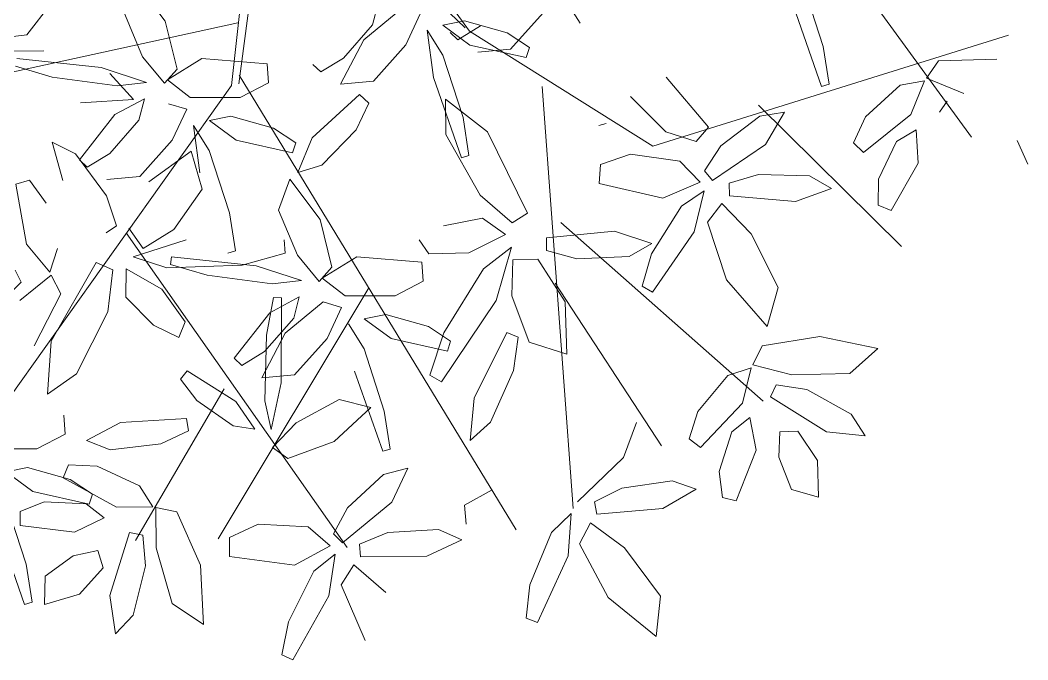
# Model space of a CAD drawing. Header units: inches. Extents: x 218980 to 233865, y 587194 to 599270.
# Drawn here: x 219066.311 to 219069.211, y 587475.089 to 587476.931 of the extents above; entities that cross this region are included whole.
import ezdxf

# ---------------------------------------------------------------- set-up
doc = ezdxf.new("R2010")
doc.units = ezdxf.units.IN
doc.header["$MEASUREMENT"] = 0
doc.layers.get('0').update_dxf_attribs({"lineweight": 0})
doc.layers.add('Proposed Urban Design', color=250, linetype='Continuous', lineweight=0)

# ---------------------------------------------------------------- blocks, each defined once
blk = doc.blocks.new('tree2')
at = {"color": 44}
for p, q in [((325197.6873, 3048392.8592), (325198.6503, 3048391.525)), ((325197.4447, 3048392.6847), (325197.2803, 3048391.2113)), ((325197.512, 3048392.6512), (325197.3225, 3048391.221)), ((325197.4447, 3048392.6847), (325198.6256, 3048391.5438)), ((325200.7782, 3048391.9633), (325201.5399, 3048390.9151)), ((325197.3163, 3048391.5736), (325193.7676, 3048390.7982)), ((325198.6503, 3048391.525), (325199.7052, 3048390.8618)), ((325199.7052, 3048390.8618), (325201.7527, 3048391.5018)), ((325197.3255, 3048391.2705), (325198.9193, 3048388.6524)), ((325197.2803, 3048391.2113), (325195.6173, 3048388.8744)), ((325199.0699, 3048391.2054), (325199.2478, 3048388.7766)), ((325200.3151, 3048391.0993), (325201.138, 3048390.2852)), ((325199.1757, 3048390.4227), (325200.3421, 3048389.3939)), ((325196.6734, 3048390.3632), (325197.9455, 3048388.5517)), ((325198.0709, 3048390.0475), (325197.2038, 3048388.6019)), ((325199.1433, 3048390.073), (325199.7569, 3048389.1376)), ((325197.2375, 3048389.4655), (325196.7271, 3048388.5906))]:
    blk.add_line(p, q, dxfattribs=at)
at = {"color": 62}
for p, q in [((325196.8995, 3048391.5822), (325196.7258, 3048391.8136)), ((325196.6608, 3048391.6358), (325196.7689, 3048391.3769)), ((325196.9679, 3048391.3067), (325196.8995, 3048391.5822)), ((325196.7689, 3048391.3769), (325196.8946, 3048391.225)), ((325196.9114, 3048391.2445), (325197.1104, 3048391.3671)), ((325196.8946, 3048391.225), (325196.9679, 3048391.3067))]:
    blk.add_line(p, q, dxfattribs=at)
at = {"color": 66}
for p, q in [((325200.6865, 3048391.437), (325200.5706, 3048391.796)), ((325200.5158, 3048391.6682), (325200.678, 3048391.2061)), ((325200.7207, 3048391.219), (325200.6865, 3048391.437)), ((325198.6133, 3048391.0267), (325198.4974, 3048391.3856)), ((325201.2817, 3048391.2533), (325201.3498, 3048391.3545)), ((325201.3498, 3048391.3545), (325201.6864, 3048391.363)), ((325198.4426, 3048391.2578), (325198.6047, 3048390.7958)), ((325201.4971, 3048391.1652), (325201.2817, 3048391.2533)), ((325200.678, 3048391.2061), (325200.7207, 3048391.219)), ((325200.9313, 3048391.0317), (325201.1303, 3048391.2129)), ((325201.1303, 3048391.2129), (325201.2703, 3048391.2386)), ((325201.2703, 3048391.2386), (325201.1923, 3048391.0444)), ((325198.5122, 3048391.1326), (325198.7542, 3048390.945)), ((325198.5149, 3048390.9288), (325198.5122, 3048391.1326)), ((325201.3564, 3048391.0582), (325201.3999, 3048391.122)), ((325198.6475, 3048390.8087), (325198.6133, 3048391.0267)), ((325200.8605, 3048390.8825), (325200.9313, 3048391.0317)), ((325201.1923, 3048391.0444), (325200.9183, 3048390.8252)), ((325199.3944, 3048390.9809), (325199.4372, 3048390.9937)), ((325198.7123, 3048390.5797), (325198.5149, 3048390.9288)), ((325198.7542, 3048390.945), (325198.9854, 3048390.4766)), ((325201.1082, 3048390.8896), (325201.2229, 3048390.9557)), ((325201.2229, 3048390.9557), (325201.2333, 3048390.7654)), ((325200.9183, 3048390.8252), (325200.8605, 3048390.8825)), ((325201.0049, 3048390.6723), (325201.1082, 3048390.8896)), ((325201.8034, 3048390.8943), (325201.8649, 3048390.7589)), ((325198.6047, 3048390.7958), (325198.6475, 3048390.8087)), ((325198.8957, 3048390.4205), (325198.7123, 3048390.5797)), ((325197.859, 3048390.1652), (325197.7906, 3048390.4407)), ((325198.7248, 3048390.4469), (325198.5013, 3048390.4034)), ((325198.8578, 3048390.3544), (325198.7248, 3048390.4469)), ((325198.9854, 3048390.4766), (325198.8957, 3048390.4205)), ((325198.6466, 3048390.2478), (325198.8578, 3048390.3544)), ((325198.361, 3048390.3232), (325198.4157, 3048390.2426)), ((325198.7314, 3048390.1567), (325198.8927, 3048390.2815)), ((325197.66, 3048390.2354), (325197.7857, 3048390.0835)), ((325197.8026, 3048390.103), (325198.0015, 3048390.2256)), ((325198.0015, 3048390.2256), (325198.3772, 3048390.1947)), ((325198.4157, 3048390.2426), (325198.6466, 3048390.2478)), ((325196.5014, 3048390.1933), (325196.5979, 3048390.1501)), ((325196.5979, 3048390.1501), (325196.568, 3048389.9091)), ((325196.674, 3048390.1555), (325196.6714, 3048389.9935)), ((325196.8802, 3048390.0396), (325196.674, 3048390.1555)), ((325197.6828, 3048390.0881), (325197.4222, 3048390.1733)), ((325197.7857, 3048390.0835), (325197.859, 3048390.1652)), ((325198.3772, 3048390.1947), (325198.3841, 3048390.085)), ((325198.5033, 3048389.7874), (325198.7314, 3048390.1567)), ((325197.9342, 3048390.0013), (325197.8026, 3048390.103)), ((325197.0133, 3048389.8509), (325196.8802, 3048390.0396)), ((325197.514, 3048390.0689), (325197.6828, 3048390.0881)), ((325198.3841, 3048390.085), (325198.2223, 3048390.0009)), ((325196.6714, 3048389.9935), (325196.8321, 3048389.8323)), ((325197.5229, 3048389.9907), (325197.4827, 3048389.7737)), ((325197.6705, 3048389.9939), (325197.5007, 3048389.9029)), ((325197.5676, 3048389.9886), (325197.5229, 3048389.9907)), ((325197.5668, 3048389.4989), (325197.5676, 3048389.9886)), ((325197.6389, 3048389.8714), (325197.6705, 3048389.9939)), ((325198.2223, 3048390.0009), (325197.9342, 3048390.0013)), ((325197.8084, 3048389.9652), (325197.5891, 3048389.785)), ((325197.9136, 3048389.9343), (325197.8084, 3048389.9652)), ((325197.8306, 3048389.7555), (325197.9136, 3048389.9343)), ((325196.568, 3048389.9091), (325196.3884, 3048389.5505)), ((325197.5007, 3048389.9029), (325197.2959, 3048389.6418)), ((325197.4715, 3048389.6791), (325197.6389, 3048389.8714)), ((325198.1683, 3048389.893), (325198.0442, 3048389.8688)), ((325198.4139, 3048389.8246), (325198.1683, 3048389.893)), ((325196.8321, 3048389.8323), (325196.9769, 3048389.7606)), ((325196.9769, 3048389.7606), (325197.0133, 3048389.8509)), ((325198.5419, 3048389.7402), (325198.4139, 3048389.8246)), ((325197.5891, 3048389.785), (325197.4549, 3048389.5286)), ((325197.4827, 3048389.7737), (325197.4726, 3048389.3967)), ((325197.6435, 3048389.5465), (325197.8306, 3048389.7555)), ((325196.2208, 3048389.4346), (325196.2415, 3048389.7402)), ((325198.5231, 3048389.6821), (325198.5419, 3048389.7402)), ((325197.2959, 3048389.6418), (325197.3403, 3048389.5999)), ((325197.3403, 3048389.5999), (325197.4715, 3048389.6791)), ((325196.3884, 3048389.5505), (325196.2208, 3048389.4346)), ((325197.0249, 3048389.5685), (325196.9879, 3048389.52)), ((325196.9879, 3048389.52), (325197.0805, 3048389.3978)), ((325197.3061, 3048389.3924), (325197.0249, 3048389.5685)), ((325197.4549, 3048389.5286), (325197.6435, 3048389.5465)), ((325197.5095, 3048389.2308), (325197.5668, 3048389.4989)), ((325197.0805, 3048389.3978), (325197.2894, 3048389.2516)), ((325197.4726, 3048389.3967), (325197.5095, 3048389.2308)), ((325197.4145, 3048389.2331), (325197.3061, 3048389.3924)), ((325196.3155, 3048389.3128), (325196.3224, 3048389.2032)), ((325196.6413, 3048389.2719), (325197.0215, 3048389.2949)), ((325197.0215, 3048389.2949), (325197.0328, 3048389.2226)), ((325196.4455, 3048389.1671), (325196.6413, 3048389.2719)), ((325197.0328, 3048389.2226), (325196.8731, 3048389.1478)), ((325197.2894, 3048389.2516), (325197.4145, 3048389.2331)), ((325197.6536, 3048389.269), (325197.5158, 3048389.128)), ((325196.5824, 3048389.1146), (325196.4455, 3048389.1671)), ((325196.8731, 3048389.1478), (325196.5824, 3048389.1146)), ((325196.5064, 3048389.0199), (325196.7501, 3048388.9058)), ((325196.7501, 3048388.9058), (325196.8276, 3048388.7863)), ((325196.8456, 3048388.7815), (325196.9652, 3048388.7574))]:
    blk.add_line(p, q, dxfattribs=at)
at = {"color": 64}
for p, q in [((325196.1032, 3048391.5035), (325196.2416, 3048391.6842)), ((325198.0925, 3048391.5617), (325198.1241, 3048391.6842)), ((325199.287, 3048391.5707), (325199.197, 3048391.7148)), ((325198.262, 3048391.6556), (325198.0427, 3048391.4754)), ((325198.2842, 3048391.4458), (325198.3672, 3048391.6246)), ((325198.8867, 3048391.4219), (325199.0739, 3048391.6309)), ((325197.9251, 3048391.3694), (325198.0925, 3048391.5617)), ((325198.6219, 3048391.5833), (325198.4978, 3048391.5592)), ((325198.4978, 3048391.5592), (325198.653, 3048391.445)), ((325198.5835, 3048391.4753), (325198.7148, 3048391.5545)), ((325198.8675, 3048391.5149), (325198.6219, 3048391.5833)), ((325195.9423, 3048391.4846), (325196.1032, 3048391.5035)), ((325198.4074, 3048391.5297), (325198.4426, 3048391.2578)), ((325198.4974, 3048391.3856), (325198.4074, 3048391.5297)), ((325198.5391, 3048391.5172), (325198.5835, 3048391.4753)), ((325198.9955, 3048391.4306), (325198.8675, 3048391.5149)), ((325198.0427, 3048391.4754), (325197.9085, 3048391.219)), ((325198.0971, 3048391.2368), (325198.2842, 3048391.4458)), ((325198.653, 3048391.445), (325198.9767, 3048391.3724)), ((325198.9767, 3048391.3724), (325198.9955, 3048391.4306)), ((325195.9577, 3048391.4099), (325196.2005, 3048391.4123)), ((325197.7939, 3048391.2902), (325197.9251, 3048391.3694)), ((325198.6982, 3048391.404), (325198.8867, 3048391.4219)), ((325196.0375, 3048391.323), (325196.249, 3048391.2602)), ((325196.5311, 3048391.3148), (325196.0442, 3048391.3672)), ((325196.7917, 3048391.2296), (325196.5311, 3048391.3148)), ((325197.1104, 3048391.3671), (325197.4861, 3048391.3361)), ((325197.4861, 3048391.3361), (325197.4929, 3048391.2265)), ((325197.7495, 3048391.3322), (325197.7939, 3048391.2902)), ((325196.249, 3048391.2602), (325196.6229, 3048391.2103)), ((325196.5798, 3048391.2818), (325196.7169, 3048391.1311)), ((325196.6229, 3048391.2103), (325196.7917, 3048391.2296)), ((325197.0431, 3048391.1428), (325196.9114, 3048391.2445)), ((325197.4929, 3048391.2265), (325197.3312, 3048391.1424)), ((325197.9085, 3048391.219), (325198.0971, 3048391.2368)), ((325197.3312, 3048391.1424), (325197.0431, 3048391.1428)), ((325197.7445, 3048390.9111), (325198.0167, 3048391.1596)), ((325198.0167, 3048391.1596), (325198.0711, 3048391.1107)), ((325196.7169, 3048391.1311), (325196.4113, 3048391.1111)), ((325196.7794, 3048391.1353), (325196.6096, 3048391.0444)), ((325196.7478, 3048391.0129), (325196.7794, 3048391.1353)), ((325197.0225, 3048391.0758), (325196.9172, 3048391.1067)), ((325198.0711, 3048391.1107), (325197.9981, 3048390.9559)), ((325196.6096, 3048391.0444), (325196.4048, 3048390.7833)), ((325196.9395, 3048390.8969), (325197.0225, 3048391.0758)), ((325197.2772, 3048391.0345), (325197.153, 3048391.0103)), ((325197.5228, 3048390.9661), (325197.2772, 3048391.0345)), ((325196.5804, 3048390.8206), (325196.7478, 3048391.0129)), ((325197.0627, 3048390.9809), (325197.0978, 3048390.709)), ((325197.1527, 3048390.8368), (325197.0627, 3048390.9809)), ((325197.153, 3048391.0103), (325197.3082, 3048390.8962)), ((325197.6507, 3048390.8817), (325197.5228, 3048390.9661)), ((325197.6633, 3048390.7113), (325197.7445, 3048390.9111)), ((325197.9981, 3048390.9559), (325197.7999, 3048390.7539)), ((325196.2475, 3048390.8852), (325196.3089, 3048390.6653)), ((325196.3818, 3048390.8181), (325196.2475, 3048390.8852)), ((325196.7523, 3048390.688), (325196.9395, 3048390.8969)), ((325197.3082, 3048390.8962), (325197.632, 3048390.8236)), ((325197.632, 3048390.8236), (325197.6507, 3048390.8817)), ((325196.5617, 3048390.5758), (325196.3818, 3048390.8181)), ((325196.4492, 3048390.7414), (325196.5804, 3048390.8206)), ((325196.8045, 3048390.6572), (325197.0489, 3048390.833)), ((325197.0489, 3048390.833), (325197.1121, 3048390.6154)), ((325197.2686, 3048390.4778), (325197.1527, 3048390.8368)), ((325196.4048, 3048390.7833), (325196.4492, 3048390.7414)), ((325197.7999, 3048390.7539), (325197.6633, 3048390.7113)), ((325196.5638, 3048390.6701), (325196.7523, 3048390.688)), ((325197.6169, 3048390.6721), (325197.5519, 3048390.4943)), ((325197.7906, 3048390.4407), (325197.6169, 3048390.6721)), ((325196.0395, 3048390.6439), (325196.1174, 3048390.6673)), ((325196.1013, 3048390.2985), (325196.0395, 3048390.6439)), ((325196.1174, 3048390.6673), (325196.2146, 3048390.5339)), ((325197.1121, 3048390.6154), (325196.9478, 3048390.383)), ((325196.6195, 3048390.4036), (325196.5617, 3048390.5758)), ((325197.3028, 3048390.2598), (325197.2686, 3048390.4778)), ((325197.5519, 3048390.4943), (325197.66, 3048390.2354)), ((325196.5591, 3048390.3624), (325196.6195, 3048390.4036)), ((325196.7726, 3048390.2725), (325196.6887, 3048390.3905)), ((325196.9478, 3048390.383), (325196.7726, 3048390.2725)), ((325197.5844, 3048390.3235), (325197.5897, 3048390.2465)), ((325196.2347, 3048390.1373), (325196.1013, 3048390.2985)), ((325196.2789, 3048390.2726), (325196.2347, 3048390.1373)), ((325196.715, 3048390.2251), (325197.0203, 3048390.3234)), ((325196.9085, 3048390.1609), (325196.715, 3048390.2251)), ((325196.9354, 3048390.2257), (325196.9286, 3048390.1816)), ((325197.4222, 3048390.1733), (325196.9354, 3048390.2257)), ((325197.26, 3048390.2469), (325197.3028, 3048390.2598)), ((325197.5897, 3048390.2465), (325197.3423, 3048390.1775)), ((325196.2415, 3048389.7402), (325196.5014, 3048390.1933)), ((325197.3423, 3048390.1775), (325196.9085, 3048390.1609)), ((325196.9286, 3048390.1816), (325197.1401, 3048390.1187)), ((325196.0351, 3048390.1478), (325196.0704, 3048390.0791)), ((325196.0619, 3048389.973), (325196.2422, 3048390.1203)), ((325196.2422, 3048390.1203), (325196.2986, 3048390.0121)), ((325197.1401, 3048390.1187), (325197.514, 3048390.0689)), ((325196.0704, 3048390.0791), (325195.9435, 3048389.9554)), ((325196.2986, 3048390.0121), (325196.1454, 3048389.7123))]:
    blk.add_line(p, q, dxfattribs=at)
at = {"color": 68}
for p, q in [((325199.7834, 3048391.2597), (325200.0273, 3048390.9724)), ((325199.7809, 3048390.9447), (325199.5773, 3048391.1486)), ((325200.0975, 3048390.8639), (325200.3227, 3048391.0355)), ((325200.3227, 3048391.0355), (325200.4639, 3048391.058)), ((325200.4639, 3048391.058), (325200.3549, 3048390.8719)), ((325200.0273, 3048390.9724), (325199.9547, 3048390.89)), ((325199.9547, 3048390.89), (325199.7809, 3048390.9447)), ((325200.003, 3048390.7212), (325200.0975, 3048390.8639)), ((325200.3549, 3048390.8719), (325200.0498, 3048390.665)), ((325199.4052, 3048390.7568), (325199.5773, 3048390.8169)), ((325199.5773, 3048390.8169), (325199.8624, 3048390.7752)), ((325199.3962, 3048390.6474), (325199.4052, 3048390.7568)), ((325199.8624, 3048390.7752), (325199.9781, 3048390.6556)), ((325201.2333, 3048390.7654), (325201.0784, 3048390.492)), ((325200.0498, 3048390.665), (325200.003, 3048390.7212)), ((325200.1464, 3048390.6487), (325200.3153, 3048390.6999)), ((325200.3153, 3048390.6999), (325200.6077, 3048390.691)), ((325200.6077, 3048390.691), (325200.7356, 3048390.6193)), ((325201.003, 3048390.5227), (325201.0049, 3048390.6723)), ((325199.7636, 3048390.5628), (325199.3962, 3048390.6474)), ((325199.9781, 3048390.6556), (325199.7636, 3048390.5628)), ((325200.1473, 3048390.5756), (325200.1464, 3048390.6487)), ((325200.7356, 3048390.6193), (325200.5268, 3048390.5437)), ((325199.8717, 3048390.5171), (325200.0023, 3048390.6047)), ((325200.0023, 3048390.6047), (325199.945, 3048390.3684)), ((325200.5268, 3048390.5437), (325200.1473, 3048390.5756)), ((325199.6985, 3048390.2418), (325199.8717, 3048390.5171)), ((325200.1038, 3048390.5324), (325200.0207, 3048390.4252)), ((325200.2722, 3048390.3573), (325200.1038, 3048390.5324)), ((325201.0784, 3048390.492), (325201.003, 3048390.5227)), ((325200.0207, 3048390.4252), (325200.1294, 3048390.0927)), ((325199.4845, 3048390.3731), (325199.0936, 3048390.3344)), ((325199.0936, 3048390.3344), (325199.0941, 3048390.2612)), ((325199.7013, 3048390.3014), (325199.4845, 3048390.3731)), ((325199.945, 3048390.3684), (325199.7038, 3048390.0208)), ((325200.4285, 3048390.0489), (325200.2722, 3048390.3573)), ((325198.8927, 3048390.2815), (325198.804, 3048389.9733)), ((325199.5707, 3048390.2274), (325199.7013, 3048390.3014)), ((325198.8999, 3048390.2073), (325199.0446, 3048390.2111)), ((325199.0446, 3048390.2111), (325199.2014, 3048389.9662)), ((325199.0941, 3048390.2612), (325199.2692, 3048390.2132)), ((325199.2692, 3048390.2132), (325199.5707, 3048390.2274)), ((325199.6441, 3048390.0555), (325199.6985, 3048390.2418)), ((325198.8939, 3048390.0002), (325198.8999, 3048390.2073)), ((325200.1294, 3048390.0927), (325200.3642, 3048389.8241)), ((325199.7038, 3048390.0208), (325199.6441, 3048390.0555)), ((325200.3642, 3048389.8241), (325200.4285, 3048390.0489)), ((325198.9951, 3048389.7342), (325198.8939, 3048390.0002)), ((325198.804, 3048389.9733), (325198.4895, 3048389.505)), ((325199.2014, 3048389.9662), (325199.211, 3048389.6654)), ((325198.0442, 3048389.8688), (325198.1994, 3048389.7547)), ((325198.0438, 3048389.6953), (325197.9538, 3048389.8394)), ((325198.1994, 3048389.7547), (325198.5231, 3048389.6821)), ((325198.4226, 3048389.5436), (325198.5033, 3048389.7874)), ((325198.6773, 3048389.4103), (325198.8662, 3048389.7889)), ((325198.8662, 3048389.7889), (325198.9303, 3048389.7631)), ((325198.9303, 3048389.7631), (325198.9032, 3048389.5709)), ((325200.335, 3048389.7119), (325200.6671, 3048389.7671)), ((325200.6671, 3048389.7671), (325201.0023, 3048389.6974)), ((325198.1597, 3048389.3363), (325198.0438, 3048389.6953)), ((325199.211, 3048389.6654), (325198.9951, 3048389.7342)), ((325200.2816, 3048389.6023), (325200.335, 3048389.7119)), ((325201.0023, 3048389.6974), (325200.8404, 3048389.5529)), ((325198.9032, 3048389.5709), (325198.7713, 3048389.2736)), ((325200.1372, 3048389.5412), (325200.2723, 3048389.5861)), ((325200.2723, 3048389.5861), (325200.2221, 3048389.383)), ((325200.5071, 3048389.5449), (325200.2816, 3048389.6023)), ((325197.989, 3048389.5675), (325198.1511, 3048389.1054)), ((325198.4895, 3048389.505), (325198.4226, 3048389.5436)), ((325199.9654, 3048389.3341), (325200.1372, 3048389.5412)), ((325200.8404, 3048389.5529), (325200.5071, 3048389.5449)), ((325200.3826, 3048389.4194), (325200.4168, 3048389.4887)), ((325200.4168, 3048389.4887), (325200.5917, 3048389.4602)), ((325200.5917, 3048389.4602), (325200.848, 3048389.3191)), ((325197.8996, 3048389.4038), (325197.6536, 3048389.269)), ((325198.0833, 3048389.3579), (325197.8996, 3048389.4038)), ((325198.6545, 3048389.1682), (325198.6773, 3048389.4103)), ((325200.7056, 3048389.2172), (325200.3826, 3048389.4194)), ((325197.8715, 3048389.1608), (325198.0833, 3048389.3579)), ((325200.2221, 3048389.383), (325199.9811, 3048389.1279)), ((325198.1939, 3048389.1183), (325198.1597, 3048389.3363)), ((325199.9159, 3048389.1766), (325199.9654, 3048389.3341)), ((325200.1602, 3048389.218), (325200.2647, 3048389.2994)), ((325200.2647, 3048389.2994), (325200.3013, 3048389.1124)), ((325200.848, 3048389.3191), (325200.9278, 3048389.1936)), ((325198.7713, 3048389.2736), (325198.6545, 3048389.1682)), ((325199.6129, 3048389.272), (325199.5373, 3048389.07)), ((325200.4367, 3048389.2169), (325200.5412, 3048389.2216)), ((325200.5412, 3048389.2216), (325200.6535, 3048389.0516)), ((325196.3224, 3048389.2032), (325196.1606, 3048389.1191)), ((325199.9811, 3048389.1279), (325199.9159, 3048389.1766)), ((325200.0881, 3048388.9885), (325200.1602, 3048389.218)), ((325200.4317, 3048389.0713), (325200.4367, 3048389.2169)), ((325200.9278, 3048389.1936), (325200.7056, 3048389.2172)), ((325196.1606, 3048389.1191), (325195.8725, 3048389.1194)), ((325197.5158, 3048389.128), (325197.6048, 3048389.0637)), ((325197.6048, 3048389.0637), (325197.8715, 3048389.1608)), ((325198.1511, 3048389.1054), (325198.1939, 3048389.1183)), ((325200.3013, 3048389.1124), (325200.1859, 3048388.8201)), ((325199.5373, 3048389.07), (325199.2721, 3048388.814)), ((325200.5038, 3048388.8857), (325200.4317, 3048389.0713)), ((325200.6535, 3048389.0516), (325200.6594, 3048388.8402)), ((325196.1066, 3048389.0112), (325195.9825, 3048388.987)), ((325196.3522, 3048388.9428), (325196.1066, 3048389.0112)), ((325196.3108, 3048388.9527), (325196.3415, 3048389.028)), ((325196.3415, 3048389.028), (325196.5064, 3048389.0199)), ((325198.1562, 3048388.9718), (325198.2948, 3048389.0073)), ((325198.2948, 3048389.0073), (325198.2034, 3048388.8119)), ((325195.9825, 3048388.987), (325196.1377, 3048388.8728)), ((325196.6184, 3048388.7838), (325196.3108, 3048388.9527)), ((325196.4802, 3048388.8584), (325196.3522, 3048388.9428)), ((325197.9478, 3048388.7802), (325198.1562, 3048388.9718)), ((325199.5277, 3048388.8937), (325199.8173, 3048388.935)), ((325199.8173, 3048388.935), (325199.9556, 3048388.8863)), ((325200.107, 3048388.84), (325200.0881, 3048388.9885)), ((325198.6212, 3048388.7941), (325198.7805, 3048388.8827)), ((325199.3701, 3048388.8144), (325199.5277, 3048388.8937)), ((325199.9556, 3048388.8863), (325199.7628, 3048388.7761)), ((325200.6594, 3048388.8402), (325200.5038, 3048388.8857)), ((325196.1377, 3048388.8728), (325196.4614, 3048388.8003)), ((325196.4614, 3048388.8003), (325196.4802, 3048388.8584)), ((325200.1859, 3048388.8201), (325200.107, 3048388.84)), ((325196.098, 3048388.4545), (325195.9821, 3048388.8134)), ((325196.0639, 3048388.7583), (325196.2028, 3048388.814)), ((325196.0645, 3048388.677), (325196.0639, 3048388.7583)), ((325196.2028, 3048388.814), (325196.4431, 3048388.8021)), ((325196.4431, 3048388.8021), (325196.5482, 3048388.7215)), ((325196.8276, 3048388.7863), (325196.6184, 3048388.7838)), ((325196.8469, 3048388.5487), (325196.8456, 3048388.7815)), ((325196.9652, 3048388.7574), (325197.1022, 3048388.4499)), ((325197.867, 3048388.6294), (325197.9478, 3048388.7802)), ((325198.2034, 3048388.8119), (325197.9188, 3048388.5777)), ((325198.6312, 3048388.6847), (325198.6212, 3048388.7941)), ((325199.3834, 3048388.7425), (325199.3701, 3048388.8144)), ((325199.7628, 3048388.7761), (325199.3834, 3048388.7425)), ((325196.5482, 3048388.7215), (325196.3764, 3048388.6389)), ((325199.1219, 3048388.6378), (325199.2356, 3048388.7464)), ((325199.2356, 3048388.7464), (325199.2196, 3048388.5038)), ((325195.9273, 3048388.6856), (325196.0895, 3048388.2236)), ((325196.3764, 3048388.6389), (325196.0645, 3048388.677)), ((325197.2684, 3048388.6095), (325197.4342, 3048388.6852)), ((325197.4342, 3048388.6852), (325197.7219, 3048388.67)), ((325197.7219, 3048388.67), (325197.8482, 3048388.5616)), ((325198.1798, 3048388.637), (325198.4718, 3048388.6552)), ((325198.4718, 3048388.6552), (325198.6058, 3048388.5956)), ((325199.3479, 3048388.6926), (325199.2844, 3048388.5727)), ((325199.5439, 3048388.5488), (325199.3479, 3048388.6926)), ((325196.5797, 3048388.2741), (325196.6941, 3048388.6376)), ((325196.6941, 3048388.6376), (325196.7697, 3048388.622)), ((325196.7697, 3048388.622), (325196.7862, 3048388.4455)), ((325197.2696, 3048388.4997), (325197.2684, 3048388.6095)), ((325197.9188, 3048388.5777), (325197.867, 3048388.6294)), ((325198.0165, 3048388.5704), (325198.1798, 3048388.637)), ((325198.6058, 3048388.5956), (325198.4049, 3048388.5011)), ((325198.9984, 3048388.3369), (325199.1219, 3048388.6378)), ((325196.3696, 3048388.5024), (325196.5117, 3048388.5342)), ((325196.5117, 3048388.5342), (325196.5426, 3048388.4343)), ((325196.9386, 3048388.2282), (325196.8469, 3048388.5487)), ((325197.8482, 3048388.5616), (325197.6432, 3048388.4495)), ((325198.0241, 3048388.4976), (325198.0165, 3048388.5704)), ((325199.2844, 3048388.5727), (325199.4484, 3048388.2637)), ((325199.7506, 3048388.2718), (325199.5439, 3048388.5488)), ((325196.2081, 3048388.3858), (325196.3696, 3048388.5024)), ((325197.6432, 3048388.4495), (325197.2696, 3048388.4997)), ((325197.755, 3048388.414), (325197.8771, 3048388.5133)), ((325197.8771, 3048388.5133), (325197.8418, 3048388.2726)), ((325198.4049, 3048388.5011), (325198.0241, 3048388.4976)), ((325199.2196, 3048388.5038), (325199.0414, 3048388.1201)), ((325196.1322, 3048388.2365), (325196.098, 3048388.4545)), ((325196.5426, 3048388.4343), (325196.4063, 3048388.2828)), ((325196.7862, 3048388.4455), (325196.7143, 3048388.1619)), ((325197.1022, 3048388.4499), (325197.1193, 3048388.108)), ((325197.6081, 3048388.1238), (325197.755, 3048388.414)), ((325197.9847, 3048388.4507), (325197.9119, 3048388.3362)), ((325198.1687, 3048388.2918), (325197.9847, 3048388.4507)), ((325196.2032, 3048388.2238), (325196.2081, 3048388.3858)), ((325197.9119, 3048388.3362), (325198.0509, 3048388.0152)), ((325198.9766, 3048388.144), (325198.9984, 3048388.3369)), ((325196.0895, 3048388.2236), (325196.1322, 3048388.2365)), ((325196.4063, 3048388.2828), (325196.2032, 3048388.2238)), ((325196.6129, 3048388.0531), (325196.5797, 3048388.2741)), ((325197.8418, 3048388.2726), (325197.6338, 3048387.9043)), ((325199.4484, 3048388.2637), (325199.7257, 3048388.0393)), ((325199.7257, 3048388.0393), (325199.7506, 3048388.2718)), ((325197.1193, 3048388.108), (325196.9386, 3048388.2282)), ((325196.7143, 3048388.1619), (325196.6129, 3048388.0531)), ((325197.5711, 3048387.9333), (325197.6081, 3048388.1238)), ((325199.0414, 3048388.1201), (325198.9766, 3048388.144)), ((325197.6338, 3048387.9043), (325197.5711, 3048387.9333))]:
    blk.add_line(p, q, dxfattribs=at)

msp = doc.modelspace()

# ---------------------------------------------------------------- block references
at = {"layer": 'Proposed Urban Design', "xscale": 0.5, "yscale": 0.5, "zscale": 0.5}
msp.add_blockref('tree2', (56468.2789, -936718.8629), dxfattribs=at)

doc.saveas('drawing.dxf')
